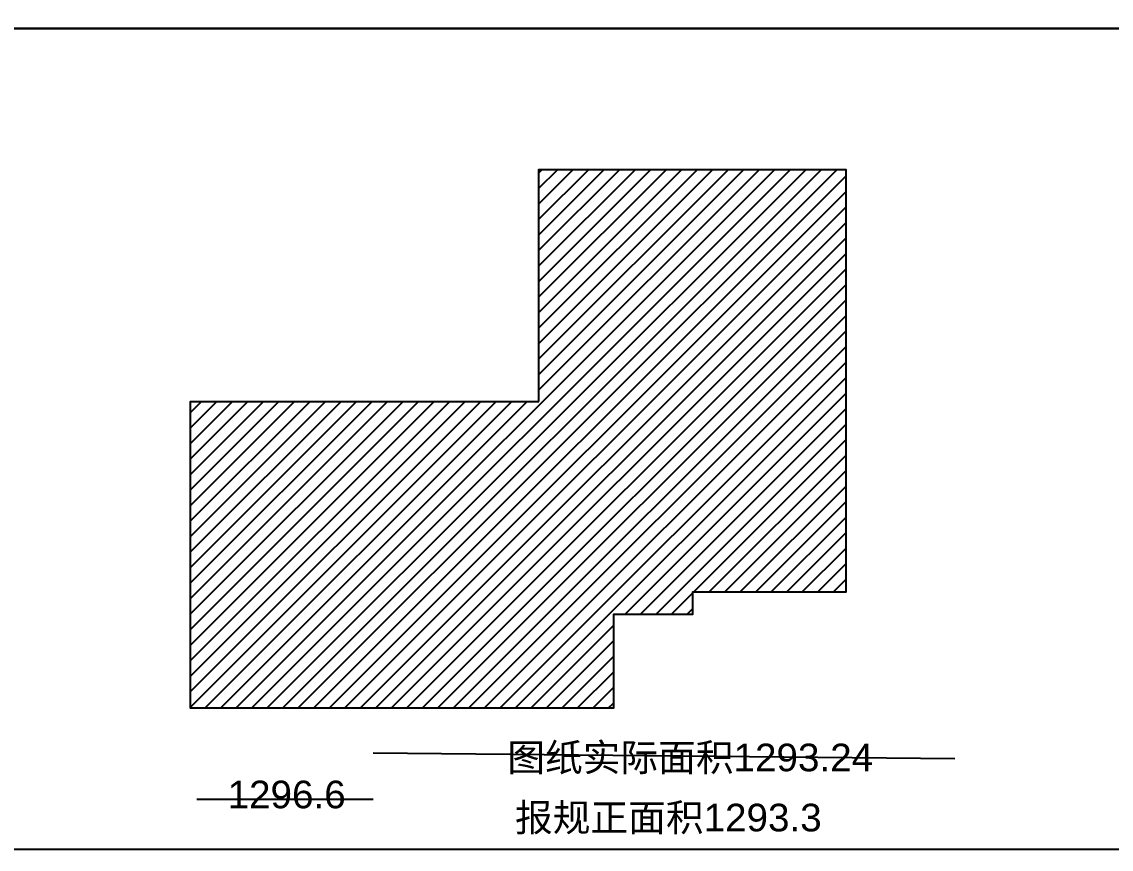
# Model space of a CAD drawing. Extents: x -292644 to 261407, y -12902 to 435090.
# Drawn here: x -99013 to -20198, y -12900 to 46989 of the extents above; entities that cross this region are included whole.
import ezdxf

# ---------------------------------------------------------------- set-up
doc = ezdxf.new("R2010")
doc.units = 0
doc.header["$LTSCALE"] = 1000
doc.header["$MEASUREMENT"] = 0
doc.layers.get('0').update_dxf_attribs({"linetype": 'CONTINUOUS'})
doc.layers.add('X-104 8#10#平面_t3$0$04-不打印_辅助线', color=165, linetype='CONTINUOUS', plot=False)
doc.styles.add('X-104 8#10#平面_t3$0$Arial', font='arial.ttf', dxfattribs={"width": 0.75, "height": 2.5})

# ---------------------------------------------------------------- blocks, each defined once
blk = doc.blocks.new('X-104 8#10#平面_t3')
at = {"layer": 'X-104 8#10#平面_t3$0$04-不打印_辅助线'}
h = blk.add_hatch(dxfattribs=at)
h.set_pattern_fill('ANSI31', color=256, scale=500)
h.set_pattern_definition([(45, (0, -3e-11), (-561.266, 561.266), [])])
h.paths.add_polyline_path([(-61600, 19500), (-61600, 36300), (-39400, 36300), (-39400, 5700), (-50500, 5700), (-50500, 4100), (-56200, 4100), (-56200, -2700), (-86800, -2700), (-86800, 19500)])
at = {"layer": 'X-104 8#10#平面_t3$0$04-不打印_辅助线', "color": 4}
blk.add_line((-73586, -5932), (-31502, -6331), dxfattribs=at)
at = {"layer": 'X-104 8#10#平面_t3$0$04-不打印_辅助线', "color": 2}
blk.add_line((-86351, -9277), (-73591, -9277), dxfattribs=at)
at = {"layer": 'X-104 8#10#平面_t3$0$04-不打印_辅助线'}
for points in [[(-102650, 46500), (-18550, 46500), (-18550, 105900), (-102650, 105900)], [(-102650, -12900), (-18550, -12900), (-18550, 46500), (-102650, 46500)]]:
    blk.add_lwpolyline(points, close=True, dxfattribs=at)
at = {"layer": 'X-104 8#10#平面_t3$0$04-不打印_辅助线', "color": 1}
blk.add_lwpolyline([(-61600, 19500), (-61600, 19500), (-61600, 36300), (-39400, 36300), (-39400, 5700), (-50500, 5700), (-50500, 4100), (-56200, 4100), (-56200, -2700), (-86800, -2700), (-86800, 19500), (-61600, 19500)], close=True, dxfattribs=at)
at = {"layer": 'X-104 8#10#平面_t3$0$04-不打印_辅助线', "color": 4, "style": 'X-104 8#10#平面_t3$0$Arial'}
blk.add_text('图纸实际面积1293.24', height=2000, rotation=0, dxfattribs=at).set_placement((-63888, -7259))
at = {"layer": 'X-104 8#10#平面_t3$0$04-不打印_辅助线', "color": 2, "style": 'X-104 8#10#平面_t3$0$Arial'}
blk.add_text('1296.6', height=2000, rotation=0, dxfattribs=at).set_placement((-84124, -9938))
at = {"layer": 'X-104 8#10#平面_t3$0$04-不打印_辅助线', "color": 1, "style": 'X-104 8#10#平面_t3$0$Arial'}
blk.add_text('报规正面积1293.3', height=2000, rotation=0, dxfattribs=at).set_placement((-63328, -11608))

msp = doc.modelspace()

# ---------------------------------------------------------------- block references
msp.add_blockref('X-104 8#10#平面_t3', (0, 0))

doc.saveas('drawing.dxf')
